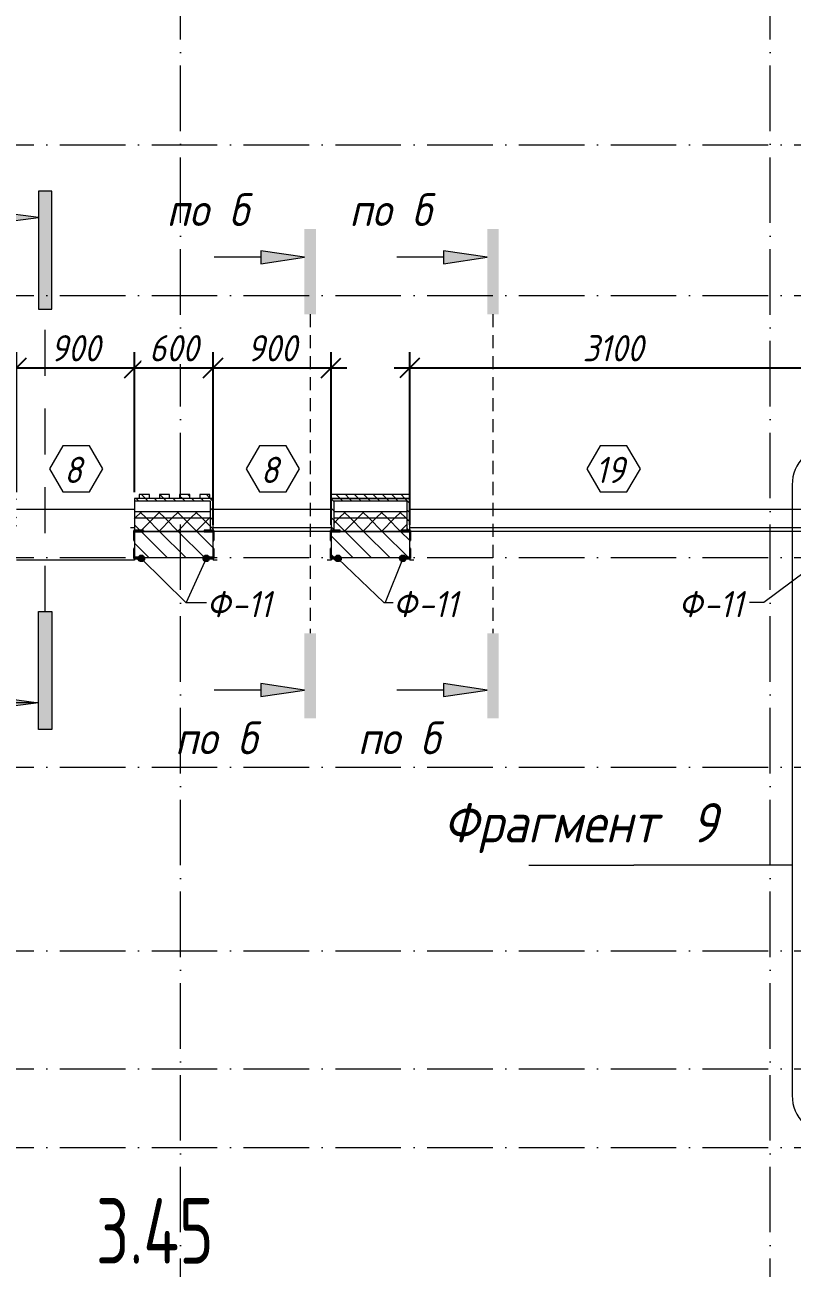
# Model space of a CAD drawing. Header units: millimetres. Extents: x -269418 to 201924, y -5890 to 98643.
# Drawn here: x 6824 to 12676, y 9579 to 19064 of the extents above; entities that cross this region are included whole.
import ezdxf

# ---------------------------------------------------------------- set-up
doc = ezdxf.new("R2010")
doc.units = ezdxf.units.MM
for name, pattern in [('01 Штриховая _4 мм_', [600, 350, -250]), ('200_ШТРИХ_ш1п0_6_', [160, 100, -60]), ('50_200_ШТРИХ_1Т_ш5_п1_п1_', [700, 500, -100, 0, -100])]:
    doc.linetypes.add(name, pattern=pattern)
for name, color, linetype, lineweight in [('A-ANNO-DIMS', 7, 'Continuous', 9), ('A-ANNO-NOTE', 7, 'Continuous', 5), ('A-ANNO-NOTE-1', 7, 'Continuous', 9), ('A-ANNO-SYMB', 7, 'Continuous', 9), ('A-AREA-IDEN', 7, 'Continuous', 9), ('A-DETL', 7, 'Continuous', 9), ('A-DETL-GENF', 7, 'Continuous', 9), ('A-DETL-GENF-2', 7, '200_ШТРИХ_ш1п0_6_', 5), ('A-GENM-1', 7, 'Continuous', 25), ('A-GENM-IDEN', 7, 'Continuous', 9), ('A-GLAZ-IDEN', 7, 'Continuous', 9), ('A-WALL', 7, 'Continuous', 5), ('A-WALL-1', 7, 'Continuous', 9), ('A-WALL-FNSH-1', 7, 'Continuous', 9), ('A-WALL-PATT-2', 7, 'Continuous', 5), ('G-ANNO-SYMB-1', 7, '01 Штриховая _4 мм_', 9), ('I-WALL', 7, 'Continuous', 5), ('Оси-1', 7, '50_200_ШТРИХ_1Т_ш5_п1_п1_', 9)]:
    doc.layers.add(name, color=color, linetype=linetype, lineweight=lineweight)
doc.layers.add('A-WALL-2', color=7, linetype='Continuous', lineweight=13, true_color=0xce0000)
doc.layers.add('A-WALL-PATT-1', color=7, linetype='Continuous', lineweight=5, true_color=0xce0000)
doc.styles.add('ISOCPEUR_I', font='isocpeui.ttf', dxfattribs={"width": 0.9, "height": 250})
doc.styles.add('ISOCPEUR_I_2', font='isocpeui.ttf', dxfattribs={"width": 0.9, "height": 200})
doc.styles.add('ISOCPEUR_I_3', font='isocpeui.ttf', dxfattribs={"width": 0.9, "height": 300})
doc.styles.add('СПДС', font='ГОСТ тип А.ttf', dxfattribs={"width": 0.9})
doc.dimstyles.new('ISO-2_0_0_9К_СРЕДНИЙ_ФОН', dxfattribs={"dimscale": 304.8, "dimtxt": 199.196235, "dimasz": 0.492126, "dimexe": 0.393701, "dimexo": 0, "dimgap": 0.164042, "dimtad": 1, "dimdec": 0, "dimdsep": 46, "dimtxsty": 'ISOCPEUR_I_2', "dimblk1": 'OBLIQUE', "dimblk2": 'OBLIQUE', "dimsah": 1, "dimcen": 0.09, "dimdle": 0.393701, "dimazin": 0, "dimtfac": 1, "dimtdec": 4, "dimtix": 1, "dimtmove": 0, "dimatfit": 3, "dimfxl": 1, "dimtvp": 1, "dimtfill": 1, "dimtolj": 1, "dimtzin": 0, "dimarcsym": 2})
pattern_1 = [(135, (0, 0), (-35.35534, -35.35534), [])]
pattern_2 = [(45, (0, 0), (-70.71068, 70.71068), []), (135, (0, 0), (-70.71068, -70.71068), [])]

# ---------------------------------------------------------------- blocks, each defined once
blk = doc.blocks.new('Фахверк_СКБ_Уголок - Ф-11_200х2500 h-28441216-АР1_1_Кладочный план 3 этажа')
at = {"layer": 'A-GENM-1'}
for p, q in [((200, 156), (125, 156)), ((125, 156), (125, 81)), ((131, 81), (131, 150)), ((131, 150), (200, 150)), ((200, 150), (200, 156)), ((125, 81), (131, 81)), ((131, 19), (125, 19)), ((125, 19), (125, -56)), ((131, -50), (131, 19)), ((125, -56), (200, -56)), ((200, -50), (131, -50)), ((200, -56), (200, -50))]:
    blk.add_line(p, q, dxfattribs=at)
blk = doc.blocks.new('DET_L_Имитация разреза_ISO2-5 - Влево-31556229-АР1_1_Кладочный план 3 этажа')
at = {"layer": 'A-DETL-GENF-2'}
blk.add_line((143.1, 0), (2576.9, 0), dxfattribs=at)
blk = doc.blocks.new('AAR_СКБ_Марка_Окна_Перемычка и проем - Марка проема-25443838-АР1_1_Кладочный план 3 этажа')
at = {"layer": 'A-GLAZ-IDEN'}
for p, q in [((-0.968, -0.984), (-1.986, -2.747)), ((1.067, -0.984), (-0.968, -0.984)), ((2.085, -2.747), (1.067, -0.984)), ((-1.986, -2.747), (-0.968, -4.509)), ((1.067, -4.509), (2.085, -2.747)), ((-0.968, -4.509), (1.067, -4.509))]:
    blk.add_line(p, q, dxfattribs=at)
blk = doc.blocks.new('План этажа - длина полки 8 мм-17663127-АР1_1_Кладочный план 3 этажа')
at = {"layer": 'A-ANNO-SYMB'}
blk.add_line((-4, 0.001), (4, 0.001), dxfattribs=at)
blk = doc.blocks.new('_Oblique')
at = {"color": 0, "linetype": 'ByBlock', "lineweight": -2}
blk.add_line((-0.5, -0.5), (0.5, 0.5), dxfattribs=at)
blk = doc.blocks.new('DIMBLOCK437-АР1_1_Кладочный план 3 этажа')
at = {"layer": 'A-ANNO-DIMS', "color": 0, "lineweight": -2, "transparency": 16777216}
for p, q in [((6760, 15500), (6760, 16567.1)), ((7660, 15500), (7660, 16567.1)), ((6640, 16447.1), (7780, 16447.1))]:
    blk.add_line(p, q, dxfattribs=at)
at = {"layer": 'Defpoints', "color": 0, "transparency": 16777216}
for p in [(7660, 16447.1), (6760, 15500), (7660, 15500)]:
    blk.add_point(p, dxfattribs=at)
at = {"layer": 'A-ANNO-DIMS', "color": 0, "lineweight": -2, "transparency": 16777216, "xscale": 150, "yscale": 150, "zscale": 150, "rotation": 180}
blk.add_blockref('_Oblique', (6760, 16447.1), dxfattribs=at)
at = {"layer": 'A-ANNO-DIMS', "color": 0, "lineweight": -2, "transparency": 16777216, "xscale": 150, "yscale": 150, "zscale": 150}
blk.add_blockref('_Oblique', (7660, 16447.1), dxfattribs=at)
at = {"layer": 'A-ANNO-DIMS', "color": 0, "transparency": 16777216, "insert": (7210, 16597.1), "char_height": 200, "width": 455.087, "attachment_point": 5, "style": 'ISOCPEUR_I_2', "bg_fill": 3, "box_fill_scale": 1.1, "bg_fill_color": 256, "bg_fill_true_color": 13158600, "bg_fill_transparency": 0}
blk.add_mtext('\\A1;900', dxfattribs=at)
blk = doc.blocks.new('DIMBLOCK438-АР1_1_Кладочный план 3 этажа')
at = {"layer": 'A-ANNO-DIMS', "color": 0, "lineweight": -2, "transparency": 16777216}
for p, q in [((7660, 15500), (7660, 16567.1)), ((8260, 15250), (8260, 16567.1)), ((7540, 16447.1), (8380, 16447.1))]:
    blk.add_line(p, q, dxfattribs=at)
at = {"layer": 'Defpoints', "color": 0, "transparency": 16777216}
for p in [(8260, 16447.1), (7660, 15500), (8260, 15250)]:
    blk.add_point(p, dxfattribs=at)
at = {"layer": 'A-ANNO-DIMS', "color": 0, "lineweight": -2, "transparency": 16777216, "xscale": 150, "yscale": 150, "zscale": 150, "rotation": 180}
blk.add_blockref('_Oblique', (7660, 16447.1), dxfattribs=at)
at = {"layer": 'A-ANNO-DIMS', "color": 0, "lineweight": -2, "transparency": 16777216, "xscale": 150, "yscale": 150, "zscale": 150}
blk.add_blockref('_Oblique', (8260, 16447.1), dxfattribs=at)
at = {"layer": 'A-ANNO-DIMS', "color": 0, "transparency": 16777216, "insert": (7960, 16597.1), "char_height": 200, "width": 455.087, "attachment_point": 5, "style": 'ISOCPEUR_I_2', "bg_fill": 3, "box_fill_scale": 1.1, "bg_fill_color": 256, "bg_fill_true_color": 13158600, "bg_fill_transparency": 0}
blk.add_mtext('\\A1;600', dxfattribs=at)
blk = doc.blocks.new('DIMBLOCK439-АР1_1_Кладочный план 3 этажа')
at = {"layer": 'A-ANNO-DIMS', "color": 0, "lineweight": -2, "transparency": 16777216}
for p, q in [((8260, 15250), (8260, 16567.1)), ((9160, 15250), (9160, 16567.1)), ((8140, 16447.1), (9280, 16447.1))]:
    blk.add_line(p, q, dxfattribs=at)
at = {"layer": 'Defpoints', "color": 0, "transparency": 16777216}
for p in [(9160, 16447.1), (8260, 15250), (9160, 15250)]:
    blk.add_point(p, dxfattribs=at)
at = {"layer": 'A-ANNO-DIMS', "color": 0, "lineweight": -2, "transparency": 16777216, "xscale": 150, "yscale": 150, "zscale": 150, "rotation": 180}
blk.add_blockref('_Oblique', (8260, 16447.1), dxfattribs=at)
at = {"layer": 'A-ANNO-DIMS', "color": 0, "lineweight": -2, "transparency": 16777216, "xscale": 150, "yscale": 150, "zscale": 150}
blk.add_blockref('_Oblique', (9160, 16447.1), dxfattribs=at)
at = {"layer": 'A-ANNO-DIMS', "color": 0, "transparency": 16777216, "insert": (8710, 16597.1), "char_height": 200, "width": 455.087, "attachment_point": 5, "style": 'ISOCPEUR_I_2', "bg_fill": 3, "box_fill_scale": 1.1, "bg_fill_color": 256, "bg_fill_true_color": 13158600, "bg_fill_transparency": 0}
blk.add_mtext('\\A1;900', dxfattribs=at)
blk = doc.blocks.new('DIMBLOCK440-АР1_1_Кладочный план 3 этажа')
at = {"layer": 'A-ANNO-DIMS', "color": 0, "lineweight": -2, "transparency": 16777216}
for p, q in [((9760, 15250), (9760, 16567.1)), ((12860, 15250), (12860, 16567.1)), ((9640, 16447.1), (12980, 16447.1))]:
    blk.add_line(p, q, dxfattribs=at)
at = {"layer": 'Defpoints', "color": 0, "transparency": 16777216}
for p in [(12860, 16447.1), (9760, 15250), (12860, 15250)]:
    blk.add_point(p, dxfattribs=at)
at = {"layer": 'A-ANNO-DIMS', "color": 0, "lineweight": -2, "transparency": 16777216, "xscale": 150, "yscale": 150, "zscale": 150, "rotation": 180}
blk.add_blockref('_Oblique', (9760, 16447.1), dxfattribs=at)
at = {"layer": 'A-ANNO-DIMS', "color": 0, "lineweight": -2, "transparency": 16777216, "xscale": 150, "yscale": 150, "zscale": 150}
blk.add_blockref('_Oblique', (12860, 16447.1), dxfattribs=at)
at = {"layer": 'A-ANNO-DIMS', "color": 0, "transparency": 16777216, "insert": (11310, 16597.1), "char_height": 200, "width": 560.814, "attachment_point": 5, "style": 'ISOCPEUR_I_2', "bg_fill": 3, "box_fill_scale": 1.1, "bg_fill_color": 256, "bg_fill_true_color": 13158600, "bg_fill_transparency": 0}
blk.add_mtext('\\A1;3100', dxfattribs=at)
blk = doc.blocks.new('Разрез - Концевая часть разреза пр_-17661887-АР1_1_Кладочный план 3 этажа')
at = {"layer": 'G-ANNO-SYMB-1'}
for points in [[(0, 0.5), (0, -0.5), (-9, -0.5), (-9, 0.5)], [(-6.292, -5.5), (-7.609, -5.5), (-6.95, -0.5)]]:
    blk.add_hatch(color=256, dxfattribs=at).paths.add_polyline_path(points, flags=0)
for p, q in [((0, 0.5), (-9, 0.5)), ((-9, 0.5), (-9, -0.5)), ((0, -0.5), (0, 0.5)), ((-9, -0.5), (0, -0.5)), ((-6.95, -0.5), (-7.609, -5.5)), ((-6.95, -0.5), (-6.95, -10.5)), ((-6.292, -5.5), (-6.95, -0.5)), ((-7.609, -5.5), (-6.292, -5.5))]:
    blk.add_line(p, q, dxfattribs=at)
blk = doc.blocks.new('Разрез - Заголовок разреза-10218885-АР1_1_Кладочный план 3 этажа')
at = {"layer": 'G-ANNO-SYMB-1'}
for points in [[(0, 0.5), (0, -0.5), (-9, -0.5), (-9, 0.5)], [(-6.342, -5.5), (-7.658, -5.5), (-7, -0.5)]]:
    blk.add_hatch(color=256, dxfattribs=at).paths.add_polyline_path(points, flags=0)
for p, q in [((0, 0.5), (-9, 0.5)), ((-9, 0.5), (-9, -0.5)), ((0, -0.5), (0, 0.5)), ((-9, -0.5), (0, -0.5)), ((-7, -0.5), (-7.658, -5.5)), ((-6.342, -5.5), (-7, -0.5)), ((-7.658, -5.5), (-6.342, -5.5)), ((-7, -5.5), (-7, -10.5))]:
    blk.add_line(p, q, dxfattribs=at)

msp = doc.modelspace()

# ---------------------------------------------------------------- hatches: boundary and pattern name
at = {"layer": 'A-ANNO-NOTE'}
for points in [[(9043.4, 16856.9), (9043.4, 17506.9), (8956.6, 17506.9), (8956.6, 16856.9)], [(10437.5, 16856.9), (10437.5, 17506.9), (10350.7, 17506.9), (10350.7, 16856.9)], [(8623, 17241.1), (8956.6, 17291.1), (8623, 17341.1)], [(10017.1, 17241.1), (10350.7, 17291.1), (10017.1, 17341.1)], [(9043.4, 13773.1), (9043.4, 14423.1), (8956.6, 14423.1), (8956.6, 13773.1)], [(10437.5, 13773.1), (10437.5, 14423.1), (10350.7, 14423.1), (10350.7, 13773.1)], [(8623, 13938.9), (8956.6, 13988.9), (8623, 14038.9)], [(10017.1, 13938.9), (10350.7, 13988.9), (10017.1, 14038.9)]]:
    msp.add_hatch(color=256, dxfattribs=at).paths.add_polyline_path(points, flags=0)
at = {"layer": 'A-GENM-IDEN'}
h = msp.add_hatch(color=256, dxfattribs=at)
edge = h.paths.add_edge_path(flags=0)
edge.add_arc((7712.3, 14994), 25, 0, 360)
h = msp.add_hatch(color=256, dxfattribs=at)
edge = h.paths.add_edge_path(flags=0)
edge.add_arc((8207.7, 14994), 25, 0, 360)
h = msp.add_hatch(color=256, dxfattribs=at)
edge = h.paths.add_edge_path(flags=0)
edge.add_arc((9212.3, 14994), 25, 0, 360)
h = msp.add_hatch(color=256, dxfattribs=at)
edge = h.paths.add_edge_path(flags=0)
edge.add_arc((9707.7, 14994), 25, 0, 360)
at = {"layer": 'A-WALL-PATT-1'}
h = msp.add_hatch(dxfattribs=at)
h.set_pattern_fill('FP_1', color=256, style=0, pattern_type=2)
h.set_pattern_definition([(135, (0, 0), (-70.7107, -70.7107), [])])
h.paths.add_polyline_path([(8191, 15000), (8260, 15000), (8260, 15200), (7660, 15200), (7660, 15000), (7960, 15000)], flags=0)
h.paths.add_polyline_path([(12860, 15000), (13710, 15000), (13710, 15200), (12860, 15200), (12860, 15069)], flags=0)
h.paths.add_polyline_path([(9691, 15000), (9760, 15000), (9760, 15200), (9160, 15200), (9160, 15000), (9229, 15000)], flags=0)
at = {"layer": 'A-WALL-PATT-2'}
h = msp.add_hatch(dxfattribs=at)
h.set_pattern_fill('FP_3', color=256, style=0, pattern_type=2)
h.set_pattern_definition(pattern_1)
h.paths.add_polyline_path([(8235.4, 15450), (8235.4, 15480), (8158.4, 15480), (8158.4, 15450)], flags=0)
h.paths.add_polyline_path([(7927.4, 15450), (7927.4, 15480), (7850.4, 15480), (7850.4, 15450)], flags=0)
h.paths.add_polyline_path([(8081.4, 15450), (8081.4, 15480), (8004.4, 15480), (8004.4, 15450)], flags=0)
h.paths.add_polyline_path([(7696.4, 15450), (7773.4, 15450), (7773.4, 15480), (7696.4, 15480)], flags=0)
h = msp.add_hatch(dxfattribs=at)
h.set_pattern_fill('FP_3', color=256, style=0, pattern_type=2)
h.set_pattern_definition(pattern_1)
h.paths.add_polyline_path([(9160, 15450), (9760, 15450), (9760, 15480), (9160, 15480)], flags=0)
h = msp.add_hatch(dxfattribs=at)
h.set_pattern_fill('FP_3', color=256, style=0, pattern_type=2)
h.set_pattern_definition(pattern_1)
h.paths.add_polyline_path([(12880, 15206), (12880, 15430), (14603, 15430), (14602.1, 15444.9), (14599.6, 15448), (14596, 15449.8), (14594, 15450), (12860, 15450), (12860.5, 15206), (12861.2, 15206)], flags=0)
h.paths.add_polyline_path([(9160, 15206), (9180, 15206), (9180, 15430), (9740, 15430), (9740, 15206), (9760, 15206), (9760, 15450), (9160, 15450), (9160, 15231.7)], flags=0)
h.paths.add_polyline_path([(8258.8, 15206), (8260, 15206), (8260, 15450), (7660, 15450), (7660, 15430), (8240, 15430), (8240, 15206)], flags=0)
h.paths.add_polyline_path([(31431.1, 15430), (32110, 15430), (32110, 15450), (29980.1, 15449.1), (29977, 15446.6), (29975.2, 15443), (29975, 15441), (29975.2, 15430), (30077.3, 15430)], flags=0)
h.paths.add_polyline_path([(41930, 15430), (41930, 15450), (36310, 15450), (36310, 15430), (40908.1, 15430)], flags=0)
h.paths.add_polyline_path([(35410, 15430), (35410, 15450), (33010, 15450), (33010, 15430), (34138.8, 15430)], flags=0)
h.paths.add_polyline_path([(29344.8, 15430), (29345, 15430), (29344.1, 15444.9), (29341.6, 15448), (29338, 15449.8), (29336, 15450), (27824.2, 15450), (27824.2, 15430), (28723.4, 15430)], flags=0)
h.paths.add_polyline_path([(27761.2, 15430), (27761.2, 15450), (27099.2, 15450), (27099.2, 15430)], flags=0)
h.paths.add_polyline_path([(27036.2, 15430), (27036.2, 15450), (25479.9, 15449.1), (25476.8, 15446.6), (25475, 15443), (25474.8, 15441), (25475, 15430), (26015.7, 15430)], flags=0)
h.paths.add_polyline_path([(24544.6, 15430), (24544.8, 15430), (24543.9, 15444.9), (24541.4, 15448), (24537.8, 15449.8), (24535.8, 15450), (19958.1, 15449.1), (19955, 15446.6), (19953.2, 15443), (19953, 15437.5), (19953, 15430), (20600.3, 15430)], flags=0)
h.paths.add_polyline_path([(19323, 15430), (19322.1, 15444.9), (19319.6, 15448), (19316, 15449.8), (19314, 15450), (14788.1, 15449.1), (14785, 15446.6), (14783.2, 15443), (14783, 15432), (14783, 15430), (17892.6, 15430)], flags=0)
h.paths.add_polyline_path([(6760, 15430), (6760, 15450), (-110, 15450), (-110, 15430), (4354.1, 15430)], flags=0)
h = msp.add_hatch(dxfattribs=at)
h.set_pattern_fill('FP_2', color=256, style=0, pattern_type=2)
h.set_pattern_definition(pattern_2)
h.paths.add_polyline_path([(42060, 15300), (42060, 15350), (36310, 15350), (36310, 15300), (40908.1, 15300)], flags=0)
h.paths.add_polyline_path([(33010, 15300), (35410, 15300), (35410, 15350), (33010, 15350)], flags=0)
h.paths.add_polyline_path([(31805.2, 15300), (32110, 15300), (32110, 15350), (27824.2, 15350), (27824.2, 15300), (31431.1, 15300)], flags=0)
h.paths.add_polyline_path([(27761.2, 15300), (27761.2, 15350), (27099.2, 15350), (27099.2, 15300)], flags=0)
h.paths.add_polyline_path([(27036.2, 15300), (27036.2, 15350), (12880, 15350), (12880, 15300), (26015.7, 15300)], flags=0)
h.paths.add_polyline_path([(9740, 15300), (9740, 15350), (9180, 15350), (9180, 15300)], flags=0)
h.paths.add_polyline_path([(7960, 15300), (8240, 15300), (8240, 15350), (7660, 15350), (7660, 15300)], flags=0)
h.paths.add_polyline_path([(-45.9, 15300), (6760, 15300), (6760, 15350), (-110, 15350), (-110, 15300)], flags=0)
h = msp.add_hatch(dxfattribs=at)
h.set_pattern_fill('FP_2', color=256, style=0, pattern_type=2)
h.set_pattern_definition(pattern_2)
h.paths.add_polyline_path([(39554.2, 15200), (42160, 15200), (42160, 15300), (36310, 15300), (36310.5, 15206), (36379, 15206), (36379, 15200), (36846.5, 15200)], flags=0)
h.paths.add_polyline_path([(35341, 15200), (35341, 15206), (35410, 15206), (35410, 15300), (33010, 15300), (33010, 15200), (34138.8, 15200)], flags=0)
h.paths.add_polyline_path([(31431.1, 15200), (32110, 15200), (32110, 15300), (27824.2, 15300), (27824.2, 15263), (27830.2, 15263), (27830.2, 15200), (30610, 15200)], flags=0)
h.paths.add_polyline_path([(27093.2, 15200), (27767.2, 15200), (27767.2, 15206), (27785.5, 15206), (27785.5, 15215), (27761.2, 15215), (27761.2, 15300), (27099.2, 15300), (27099.2, 15215), (27074.2, 15215), (27074.9, 15206), (27093.2, 15206)], flags=0)
h.paths.add_polyline_path([(27030.2, 15200), (27030.2, 15263), (27036.2, 15263), (27036.2, 15300), (12880, 15300), (12880, 15206), (12929, 15206), (12929, 15200), (26692.6, 15200)], flags=0)
h.paths.add_polyline_path([(8191, 15200), (8191, 15206), (8240, 15206), (8240, 15300), (7660, 15300), (7660, 15206), (7729, 15206), (7729, 15200), (7960, 15200)], flags=0)
h.paths.add_polyline_path([(9691, 15200), (9691, 15206), (9740, 15206), (9740, 15300), (9180, 15300), (9180, 15206), (9229, 15206), (9229, 15200)], flags=0)
h.paths.add_polyline_path([(6160, 15200), (6760, 15200), (6760, 15300), (-110, 15300), (-110, 15200), (4660, 15200)], flags=0)
h.paths.add_polyline_path([(27796.9, 15206), (27824.2, 15206), (27824.2, 15215), (27796.2, 15215), (27796.9, 15210)], flags=0)
h.paths.add_polyline_path([(27036.2, 15206), (27063.5, 15206), (27063.5, 15215), (27036.2, 15215), (27036.2, 15210)], flags=0)

# ---------------------------------------------------------------- linework, layer by layer
at = {"layer": 'A-ANNO-NOTE-1'}
for p, q in [((8623, 17291.1), (8266.7, 17291.1)), ((8956.6, 17291.1), (8623, 17341.1)), ((8623, 17341.1), (8623, 17241.1)), ((8623, 17241.1), (8956.6, 17291.1)), ((10017.1, 17291.1), (9660.8, 17291.1)), ((10350.7, 17291.1), (10017.1, 17341.1)), ((10017.1, 17341.1), (10017.1, 17241.1)), ((10017.1, 17241.1), (10350.7, 17291.1)), ((8623, 14038.9), (8623, 13938.9)), ((8956.6, 13988.9), (8623, 14038.9)), ((10017.1, 14038.9), (10017.1, 13938.9)), ((10350.7, 13988.9), (10017.1, 14038.9)), ((8623, 13988.9), (8266.7, 13988.9)), ((8623, 13938.9), (8956.6, 13988.9)), ((10017.1, 13988.9), (9660.8, 13988.9)), ((10017.1, 13938.9), (10350.7, 13988.9))]:
    msp.add_line(p, q, dxfattribs=at)
at = {"layer": 'A-ANNO-SYMB'}
for p, q in [((12676.3, 15555.4), (12676.3, 10896.5)), ((12041.1, 12653.4), (11469.1, 12653.4)), ((12676.3, 12653.4), (12041.1, 12653.4))]:
    msp.add_line(p, q, dxfattribs=at)
for centre, start, end in [((12976.3, 15555.4), 90, 180), ((12976.3, 10896.5), 180, 270)]:
    msp.add_arc(centre, 300, start, end, dxfattribs=at)
at = {"layer": 'A-DETL'}
for p, q in [((8240, 15350), (7660, 15350)), ((9740, 15350), (9180, 15350))]:
    msp.add_line(p, q, dxfattribs=at)
at = {"layer": 'A-GENM-IDEN'}
for p, q in [((7712.3, 14994), (8050.6, 14656.8)), ((8207.7, 14994), (8054.1, 14656.8)), ((9212.3, 14994), (9560.8, 14656.8)), ((9707.7, 14994), (9571.7, 14656.8)), ((12912.3, 14994), (12459.6, 14656.8)), ((8050.6, 14656.8), (8210, 14656.8)), ((8054.1, 14656.8), (8210, 14656.8)), ((9560.8, 14656.8), (9632.6, 14656.8)), ((9571.7, 14656.8), (9632.6, 14656.8)), ((12459.6, 14656.8), (12352.2, 14656.8))]:
    msp.add_line(p, q, dxfattribs=at)
for centre in [(7712.3, 14994), (8207.7, 14994), (9212.3, 14994), (9707.7, 14994)]:
    msp.add_circle(centre, 25, dxfattribs=at)
at = {"layer": 'A-WALL'}
for p, q in [((8240, 15430), (7660, 15430)), ((8240, 15206), (8240, 15430)), ((9740, 15430), (9180, 15430)), ((9180, 15430), (9180, 15206)), ((9740, 15206), (9740, 15430)), ((8240, 15300), (7660, 15300)), ((9740, 15300), (9180, 15300))]:
    msp.add_line(p, q, dxfattribs=at)
at = {"layer": 'A-WALL-1'}
for p, q in [((7660, 15430), (7660, 15206)), ((7729, 15200), (8191, 15200)), ((9229, 15200), (9691, 15200))]:
    msp.add_line(p, q, dxfattribs=at)
at = {"layer": 'A-WALL-2'}
for p, q in [((8191, 15200), (7729, 15200)), ((9691, 15200), (9229, 15200)), ((7660, 15131), (7660, 15069)), ((8260, 15069), (8260, 15131)), ((9160, 15131), (9160, 15069)), ((9760, 15069), (9760, 15131)), ((7729, 15000), (8191, 15000)), ((9229, 15000), (9691, 15000))]:
    msp.add_line(p, q, dxfattribs=at)
at = {"layer": 'A-WALL-FNSH-1'}
for p, q in [((7773.4, 15480), (7696.4, 15480)), ((7696.4, 15480), (7696.4, 15450)), ((7773.4, 15450), (7773.4, 15480)), ((7927.4, 15480), (7850.4, 15480)), ((7850.4, 15480), (7850.4, 15450)), ((7927.4, 15450), (7927.4, 15480)), ((8081.4, 15480), (8004.4, 15480)), ((8004.4, 15480), (8004.4, 15450)), ((8081.4, 15450), (8081.4, 15480)), ((8235.4, 15480), (8158.4, 15480)), ((8158.4, 15480), (8158.4, 15450)), ((8235.4, 15450), (8235.4, 15480)), ((9760, 15480), (9160, 15480)), ((9160, 15480), (9160, 15450)), ((9760, 15450), (9760, 15480)), ((8260, 15450), (7660, 15450)), ((7660, 15450), (7660, 15430)), ((8260, 15206), (8260, 15450)), ((9760, 15450), (9160, 15450)), ((9160, 15450), (9160, 15206)), ((9160, 15450), (9760, 15450)), ((9760, 15206), (9760, 15450))]:
    msp.add_line(p, q, dxfattribs=at)
at = {"layer": 'I-WALL'}
for p, q in [((6760, 15370), (7660, 15370)), ((8260, 15370), (9160, 15370)), ((9760, 15370), (12860, 15370)), ((7630, 15230), (7660, 15230)), ((8260, 15230), (9160, 15230)), ((9154, 15200), (8266, 15200)), ((9760, 15230), (12860, 15230)), ((12854, 15200), (9766, 15200)), ((7660, 14994), (7660, 14980)), ((8260, 14994), (8260, 14980)), ((9160, 14994), (9160, 14980)), ((9760, 14994), (9760, 14980)), ((7660, 14980), (6760, 14980)), ((8290, 14980), (8260, 14980)), ((9160, 14980), (9130, 14980)), ((9790, 14980), (9760, 14980))]:
    msp.add_line(p, q, dxfattribs=at)
at = {"layer": 'Оси-1'}
for p, q in [((8010, -4150), (8010, 28636.9)), ((12510, -4150), (12510, 28636.9)), ((-6210, 18150), (125951.6, 18150)), ((-6210, 17000), (125951.6, 17000)), ((-6210, 15000), (125951.6, 15000)), ((-6210, 13400), (125951.6, 13400)), ((-6210, 12000), (125951.6, 12000)), ((-6210, 11100), (125951.6, 11100)), ((-6210, 10500), (125951.6, 10500))]:
    msp.add_line(p, q, dxfattribs=at)

# ---------------------------------------------------------------- block references
at = {"layer": 'A-ANNO-SYMB', "xscale": 99.99999999999993, "yscale": 99.99999999999993, "zscale": 99.99999999999993}
msp.add_blockref('План этажа - длина полки 8 мм-17663127-АР1_1_Кладочный план 3 этажа', (11069.1, 12653.4), dxfattribs=at)
at = {"layer": 'A-DETL-GENF', "rotation": 270}
for p in [(9000, 17000), (10394.1, 17000)]:
    msp.add_blockref('DET_L_Имитация разреза_ISO2-5 - Влево-31556229-АР1_1_Кладочный план 3 этажа', p, dxfattribs=at)
at = {"layer": 'A-GENM-1'}
for p in [(7529, 15050), (9029, 15050)]:
    msp.add_blockref('Фахверк_СКБ_Уголок - Ф-11_200х2500 h-28441216-АР1_1_Кладочный план 3 этажа', p, dxfattribs=at)
at = {"layer": 'A-GENM-1', "rotation": 180}
for p in [(8391, 15150), (9891, 15150)]:
    msp.add_blockref('Фахверк_СКБ_Уголок - Ф-11_200х2500 h-28441216-АР1_1_Кладочный план 3 этажа', p, dxfattribs=at)
at = {"layer": 'A-GLAZ-IDEN', "xscale": 99.99999999999993, "yscale": 99.99999999999993, "zscale": 99.99999999999993}
for p in [(7210, 15951.4), (8710, 15951.4), (11310, 15951.4)]:
    msp.add_blockref('AAR_СКБ_Марка_Окна_Перемычка и проем - Марка проема-25443838-АР1_1_Кладочный план 3 этажа', p, dxfattribs=at)
at = {"layer": 'G-ANNO-SYMB-1', "xscale": 99.99999999999993, "yscale": 99.99999999999993, "zscale": 99.99999999999993, "rotation": 269.9999999999998}
msp.add_blockref('Разрез - Заголовок разреза-10218885-АР1_1_Кладочный план 3 этажа', (6978.7, 16894.7), dxfattribs=at)
at = {"layer": 'G-ANNO-SYMB-1', "extrusion": (0, 0, -1), "xscale": 99.99999999999993, "yscale": 99.99999999999993, "zscale": 99.99999999999993, "rotation": 90.00000000000001}
msp.add_blockref('Разрез - Концевая часть разреза пр_-17661887-АР1_1_Кладочный план 3 этажа', (-6978.7, 14587.3), dxfattribs=at)

# ---------------------------------------------------------------- texts
at = {"layer": 'A-ANNO-NOTE-1', "char_height": 250, "attachment_point": 1, "style": 'ISOCPEUR_I'}
for s, insert, width in [('\\fISOCPEUR|b0|i1|c204|p34|;\\W.9; ', (8238.4, 17779.1), 173.164), ('\\fISOCPEUR|b0|i1|c204|p34|;\\W.9;б', (8381.3, 17779.1), 202.025), ('\\fISOCPEUR|b0|i1|c204|p34|;\\W.9; ', (9632.5, 17779.1), 173.164), ('\\fISOCPEUR|b0|i1|c204|p34|;\\W.9;б', (9775.4, 17779.1), 202.025), ('по', (7905, 17779.1), 404.05), ('по', (9299.1, 17779.1), 404.05), ('по', (7969.8, 13749.2), 404.05), ('\\fISOCPEUR|b0|i1|c204|p34|;\\W.9; ', (8303.2, 13749.2), 173.164), ('\\fISOCPEUR|b0|i1|c204|p34|;\\W.9;б', (8446, 13749.2), 202.025), ('по', (9363.9, 13749.2), 404.05), ('\\fISOCPEUR|b0|i1|c204|p34|;\\W.9; ', (9697.2, 13749.2), 173.164), ('\\fISOCPEUR|b0|i1|c204|p34|;\\W.9;б', (9840.1, 13749.2), 202.025)]:
    msp.add_mtext(s, dxfattribs=dict(at, insert=insert, width=width))
at = {"layer": 'A-ANNO-SYMB', "char_height": 300, "attachment_point": 1, "style": 'ISOCPEUR_I_3'}
for s, insert, width in [('Фрагмент', (10015.1, 13126.8), 2085.189), (' 9', (11735.6, 13126.8), 432.911)]:
    msp.add_mtext(s, dxfattribs=dict(at, insert=insert, width=width))
at = {"layer": 'A-AREA-IDEN', "insert": (7365.7, 10112.7), "char_height": 500, "width": 1370.886, "attachment_point": 1, "style": 'СПДС'}
msp.add_mtext('3.45', dxfattribs=at)
at = {"layer": 'A-GENM-IDEN', "char_height": 200, "attachment_point": 1, "style": 'ISOCPEUR_I_2'}
for s, insert, width in [('\\fISOCPEUR|b0|i1|c204|p34|;\\W.9;Ф', (8210, 14744.5), 230.886), ('\\fISOCPEUR|b0|i1|c204|p34|;\\W.9;Ф', (8210, 14744.5), 230.886), ('-11', (8400.5, 14744.5), 389.62), ('-11', (8400.5, 14744.5), 389.62), ('\\fISOCPEUR|b0|i1|c204|p34|;\\W.9;Ф', (9632.6, 14744.5), 230.886), ('\\fISOCPEUR|b0|i1|c204|p34|;\\W.9;Ф', (9632.6, 14744.5), 230.886), ('-11', (9823.1, 14744.5), 389.62), ('-11', (9823.1, 14744.5), 389.62), ('\\fISOCPEUR|b0|i1|c204|p34|;\\W.9;Ф', (11810, 14744.5), 230.886), ('-11', (12000.5, 14744.5), 389.62)]:
    msp.add_mtext(s, dxfattribs=dict(at, insert=insert, width=width))
at = {"layer": 'A-GLAZ-IDEN', "char_height": 200, "attachment_point": 1, "style": 'ISOCPEUR_I_2'}
for s, insert, width in [('\\fISOCPEUR|b0|i1|c204|p34|;\\W.9;8', (7123.8, 15768.8), 158.734), ('\\fISOCPEUR|b0|i1|c204|p34|;\\W.9;8', (8623.8, 15768.8), 158.734), ('19', (11176.1, 15768.8), 274.177)]:
    msp.add_mtext(s, dxfattribs=dict(at, insert=insert, width=width))

# ---------------------------------------------------------------- next in the draw order: dimensions: what is measured, and where the dimension line sits
at = {"layer": 'A-ANNO-DIMS'}
for base, p1, p2, override, picture, middle in [((7660, 16447.1), (6760, 15500), (7660, 15500), {"dimpost": '<>', "dimfxl": 900}, 'DIMBLOCK437-АР1_1_Кладочный план 3 этажа', (7210, 16597.1)), ((12860, 16447.1), (9760, 15250), (12860, 15250), {"dimpost": '<>', "dimfxl": 3100}, 'DIMBLOCK440-АР1_1_Кладочный план 3 этажа', (11310, 16597.1))]:
    dim = msp.add_linear_dim(base=base, p1=p1, p2=p2, dimstyle='ISO-2_0_0_9К_СРЕДНИЙ_ФОН', override=override, dxfattribs=at)
    dim.commit()
    dim.dimension.update_dxf_attribs({"geometry": picture, "text_midpoint": middle})

# ---------------------------------------------------------------- next in the draw order: linework, layer by layer
at = {"layer": 'G-ANNO-SYMB-1'}
msp.add_line((6978.7, 14587.3), (6978.7, 16894.7), dxfattribs=at)

# ---------------------------------------------------------------- next in the draw order: dimensions: what is measured, and where the dimension line sits
at = {"layer": 'A-ANNO-DIMS'}
dim = msp.add_linear_dim(base=(8260, 16447.1), p1=(7660, 15500), p2=(8260, 15250), dimstyle='ISO-2_0_0_9К_СРЕДНИЙ_ФОН', override={"dimpost": '<>', "dimfxl": 649.99989}, dxfattribs=at)
dim.commit()
dim.dimension.update_dxf_attribs({"geometry": 'DIMBLOCK438-АР1_1_Кладочный план 3 этажа', "text_midpoint": (7960, 16597.1)})

# ---------------------------------------------------------------- next in the draw order: dimensions: what is measured, and where the dimension line sits
dim = msp.add_linear_dim(base=(9160, 16447.1), p1=(8260, 15250), p2=(9160, 15250), dimstyle='ISO-2_0_0_9К_СРЕДНИЙ_ФОН', override={"dimpost": '<>', "dimfxl": 900}, dxfattribs=at)
dim.commit()
dim.dimension.update_dxf_attribs({"geometry": 'DIMBLOCK439-АР1_1_Кладочный план 3 этажа', "text_midpoint": (8710, 16597.1)})

doc.saveas('drawing.dxf')
